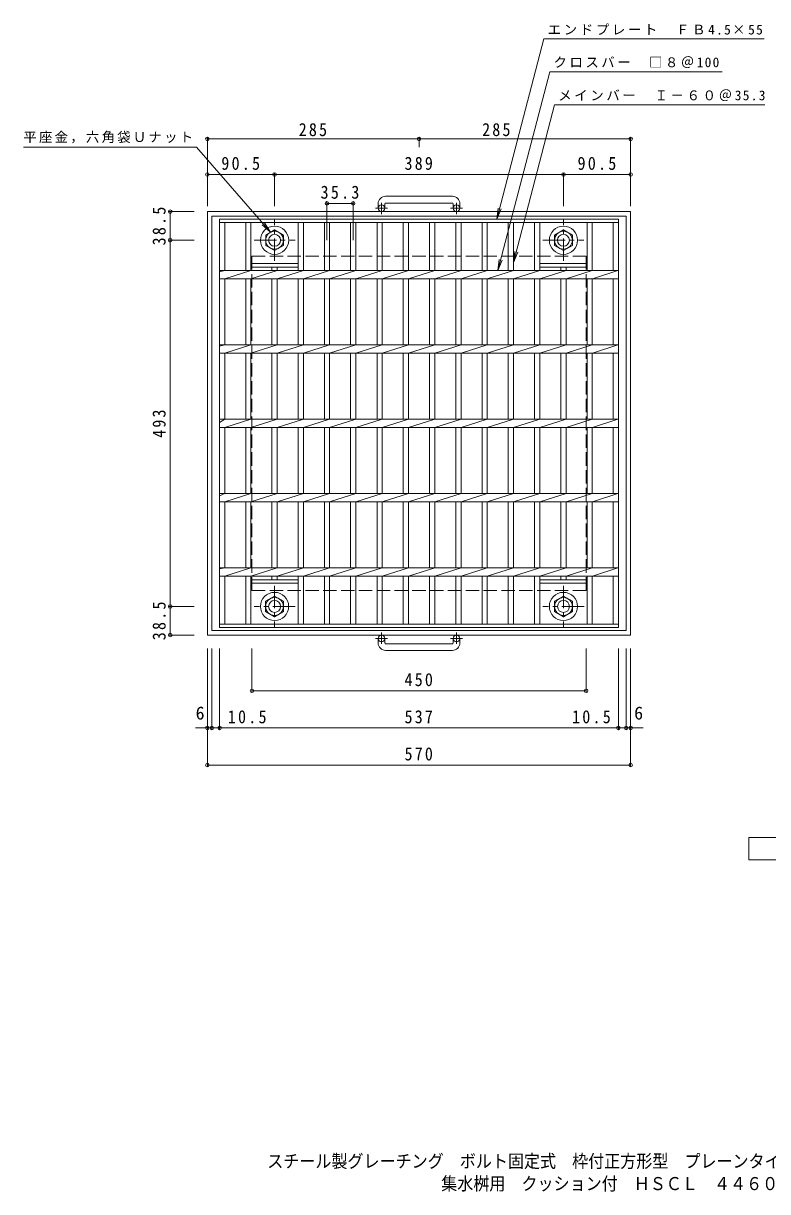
# Model space of a CAD drawing. Units: millimetres at full size, sheet at 1:6. Extents: x -841 to 1068, y -823 to 749.
# Drawn here: x -841 to 161, y -823 to 749 of the extents above; entities that cross this region are included whole.
import ezdxf
from ezdxf.enums import TextEntityAlignment as Align

# ---------------------------------------------------------------- set-up
doc = ezdxf.new("R2010")
doc.units = ezdxf.units.MM
doc.header["$LTSCALE"] = 6
doc.header["$PDMODE"] = 32
doc.header["$PDSIZE"] = 4.8
doc.linetypes.add('CHAIN1', pattern=[8, 5, -1, 1, -1])
doc.linetypes.add('DASHED3', pattern=[4, 3, -1])
for name, color, linetype, lineweight in [('E-1', 2, 'Continuous', 9), ('E-2', 3, 'Continuous', 9), ('E-4', 7, 'Continuous', 9), ('E-5', 7, 'Continuous', 9), ('F-4_F-4ﾚｲﾔ', 2, 'Continuous', 9)]:
    doc.layers.add(name, color=color, linetype=linetype, lineweight=lineweight)
doc.layers.add('F-5_F-5ﾚｲﾔ', color=2, linetype='Continuous')
doc.styles.add('ＭＳ ゴシック', font='')
doc.styles.get('ＭＳ ゴシック').set_extended_font_data('MS Gothic')

msp = doc.modelspace()

# ---------------------------------------------------------------- linework, layer by layer
at = {"layer": 'E-1', "color": 7}
msp.add_line((-308.243, 595.542), (-308.243, 582.512), dxfattribs=at)
at = {"layer": 'E-1'}
for p, q in [((-363.243, 506.545), (-363.243, 500.445)), ((-354.244, 506.545), (-354.244, 500.445)), ((-263.243, 516.545), (-353.243, 516.545)), ((-353.243, 507.545), (-263.243, 507.545)), ((-262.244, 506.545), (-262.244, 500.445)), ((-253.243, 506.545), (-253.243, 500.445)), ((-593.243, 495.945), (-593.243, -74.055)), ((-593.243, 495.945), (-23.243, 495.945)), ((-587.243, 489.945), (-587.243, -68.055)), ((-587.243, 489.945), (-29.244, 489.945)), ((-29.244, 489.945), (-29.244, -68.055)), ((-23.243, 495.945), (-23.243, -74.055)), ((-593.243, -74.055), (-23.243, -74.055)), ((-587.243, -68.055), (-29.244, -68.055)), ((-363.243, -84.656), (-363.243, -78.556)), ((-354.244, -84.656), (-354.244, -78.556)), ((-262.244, -84.656), (-262.244, -78.556)), ((-253.243, -84.656), (-253.243, -78.556)), ((-353.243, -85.656), (-263.243, -85.656)), ((-263.243, -94.656), (-353.243, -94.656))]:
    msp.add_line(p, q, dxfattribs=at)
at = {"layer": 'E-1', "linetype": 'CHAIN1'}
for p, q in [((-358.744, 492.337), (-358.744, 507.935)), ((-257.743, 492.337), (-257.743, 507.935)), ((-350.58, 500.445), (-366.988, 500.445)), ((-249.58, 500.445), (-265.987, 500.445)), ((-502.743, 429.809), (-502.743, 485.082)), ((-113.743, 429.809), (-113.743, 485.082)), ((-530.379, 457.445), (-475.106, 457.445)), ((-141.379, 457.445), (-86.106, 457.445)), ((-502.793, -7.919), (-502.793, -63.193)), ((-113.694, -7.919), (-113.694, -63.193)), ((-475.157, -35.556), (-530.43, -35.556)), ((-86.058, -35.556), (-141.331, -35.556)), ((-350.58, -78.556), (-366.988, -78.556)), ((-358.744, -70.449), (-358.744, -86.046)), ((-249.58, -78.556), (-265.987, -78.556)), ((-257.743, -70.449), (-257.743, -86.046))]:
    msp.add_line(p, q, dxfattribs=at)
at = {"layer": 'E-1', "linetype": 'DASHED3'}
for p, q in [((-533.243, 435.945), (-533.243, -14.056)), ((-533.243, 435.945), (-83.243, 435.945)), ((-83.243, 435.945), (-83.243, -14.056)), ((-533.243, -14.056), (-83.243, -14.056))]:
    msp.add_line(p, q, dxfattribs=at)
at = {"layer": 'E-1'}
for points in [[(-490.742, 464.373), (-490.742, 450.517), (-502.743, 443.588), (-514.742, 450.517), (-514.742, 464.373), (-502.743, 471.302)], [(-101.743, 464.373), (-101.743, 450.517), (-113.743, 443.588), (-125.743, 450.517), (-125.743, 464.373), (-113.743, 471.302)], [(-514.793, -42.484), (-514.793, -28.627), (-502.793, -21.699), (-490.793, -28.627), (-490.793, -42.484), (-502.793, -49.412)], [(-125.694, -42.484), (-125.694, -28.627), (-113.694, -21.699), (-101.694, -28.627), (-101.694, -42.484), (-113.694, -49.412)]]:
    msp.add_lwpolyline(points, close=True, dxfattribs=at)
for centre, radius in [((-358.744, 500.445), 4.5), ((-257.743, 500.445), 4.5), ((-502.743, 457.445), 19), ((-113.743, 457.445), 19), ((-502.743, 457.445), 12), ((-502.743, 457.445), 8), ((-113.743, 457.445), 12), ((-113.743, 457.445), 8), ((-502.793, -35.556), 19), ((-502.793, -35.556), 12), ((-502.793, -35.556), 8), ((-113.694, -35.556), 19), ((-113.694, -35.556), 12), ((-113.694, -35.556), 8), ((-358.744, -78.556), 4.5), ((-257.743, -78.556), 4.5)]:
    msp.add_circle(centre, radius, dxfattribs=at)
for centre, radius, start, end in [((-353.243, 506.545), 10, 90, 180), ((-353.243, 506.545), 1, 90, 180), ((-263.243, 506.545), 10, 0, 90), ((-263.243, 506.545), 1, 0, 90), ((-353.243, -84.656), 10, 180, 270), ((-353.243, -84.656), 1, 180, 270), ((-263.243, -84.656), 10, 270, 0), ((-263.243, -84.656), 1, 270, 0)]:
    msp.add_arc(centre, radius, start, end, dxfattribs=at)
at = {"layer": 'E-2'}
for p, q in [((-576.743, -64.055), (-576.743, 485.945)), ((-39.743, 485.945), (-576.743, 485.945)), ((-39.743, 481.445), (-576.743, 481.445)), ((-569.743, 416.594), (-569.743, 481.445)), ((-541.593, 416.594), (-541.593, 481.445)), ((-534.593, 416.594), (-534.593, 481.445)), ((-470.993, 416.594), (-470.993, 481.445)), ((-463.993, 416.594), (-463.993, 481.445)), ((-435.693, 416.594), (-435.693, 481.445)), ((-428.693, 416.594), (-428.693, 481.445)), ((-400.393, 416.594), (-400.393, 481.445)), ((-393.393, 416.594), (-393.393, 481.445)), ((-364.793, 416.594), (-364.793, 481.445)), ((-357.793, 416.594), (-357.793, 481.445)), ((-329.493, 416.594), (-329.493, 481.445)), ((-322.493, 416.594), (-322.493, 481.445)), ((-293.993, 416.594), (-293.993, 481.445)), ((-286.993, 416.594), (-286.993, 481.445)), ((-258.693, 416.594), (-258.693, 481.445)), ((-251.693, 416.594), (-251.693, 481.445)), ((-223.393, 416.594), (-223.393, 481.445)), ((-216.393, 416.594), (-216.393, 481.445)), ((-187.993, 416.594), (-187.993, 481.445)), ((-180.993, 416.594), (-180.993, 481.445)), ((-152.593, 416.594), (-152.593, 481.445)), ((-145.593, 416.594), (-145.593, 481.445)), ((-81.995, 416.594), (-81.995, 481.445)), ((-74.995, 416.594), (-74.995, 481.445)), ((-46.743, 416.594), (-46.743, 481.445)), ((-39.743, -64.055), (-39.743, 485.945)), ((-534.593, 425.945), (-470.993, 425.945)), ((-81.795, 425.945), (-145.593, 425.945)), ((-576.743, 414.913), (-569.743, 416.594)), ((-576.743, 416.594), (-39.743, 416.594)), ((-569.743, 405.295), (-534.593, 416.594)), ((-534.593, 421.405), (-470.993, 421.405)), ((-534.593, 405.295), (-499.293, 416.594)), ((-506.293, 416.594), (-506.293, 421.405)), ((-499.293, 416.594), (-499.293, 421.405)), ((-499.293, 405.295), (-463.993, 416.594)), ((-463.993, 405.295), (-428.693, 416.594)), ((-428.694, 405.295), (-393.394, 416.594)), ((-393.394, 405.295), (-357.794, 416.594)), ((-357.794, 405.295), (-322.494, 416.594)), ((-322.494, 405.295), (-286.994, 416.594)), ((-286.994, 405.295), (-251.694, 416.594)), ((-251.695, 405.295), (-216.395, 416.594)), ((-216.395, 405.295), (-180.995, 416.594)), ((-180.995, 405.295), (-145.595, 416.594)), ((-145.595, 405.295), (-110.295, 416.594)), ((-81.795, 421.405), (-145.593, 421.405)), ((-117.293, 416.594), (-117.293, 421.405)), ((-110.295, 405.295), (-74.995, 416.547)), ((-110.294, 416.594), (-110.294, 421.405)), ((-74.797, 405.295), (-40.443, 416.547)), ((-576.743, 405.295), (-39.743, 405.295)), ((-569.743, 316.594), (-569.743, 405.295)), ((-541.593, 316.594), (-541.593, 405.295)), ((-534.593, 316.594), (-534.593, 405.295)), ((-506.293, 316.594), (-506.293, 405.295)), ((-499.293, 316.594), (-499.293, 405.295)), ((-470.993, 316.594), (-470.993, 405.295)), ((-463.993, 316.594), (-463.993, 405.295)), ((-435.693, 316.594), (-435.693, 405.295)), ((-428.693, 316.594), (-428.693, 405.295)), ((-400.393, 316.594), (-400.393, 405.295)), ((-393.393, 316.594), (-393.393, 405.295)), ((-364.793, 316.594), (-364.793, 405.295)), ((-357.793, 316.594), (-357.793, 405.295)), ((-329.493, 316.594), (-329.493, 405.295)), ((-322.493, 316.594), (-322.493, 405.295)), ((-293.993, 316.594), (-293.993, 405.295)), ((-286.993, 316.594), (-286.993, 405.295)), ((-258.693, 316.594), (-258.693, 405.295)), ((-251.693, 316.594), (-251.693, 405.295)), ((-223.393, 316.594), (-223.393, 405.295)), ((-216.393, 316.594), (-216.393, 405.295)), ((-187.993, 316.594), (-187.993, 405.295)), ((-180.993, 316.594), (-180.993, 405.295)), ((-152.593, 316.594), (-152.593, 405.295)), ((-145.593, 316.594), (-145.593, 405.295)), ((-117.293, 316.594), (-117.293, 405.295)), ((-110.293, 316.594), (-110.293, 405.295)), ((-81.995, 316.594), (-81.995, 405.295)), ((-74.995, 316.594), (-74.995, 405.295)), ((-46.743, 316.594), (-46.743, 405.295)), ((-576.743, 314.913), (-569.743, 316.594)), ((-576.743, 316.594), (-39.743, 316.594)), ((-569.743, 305.295), (-534.593, 316.594)), ((-534.593, 305.295), (-499.293, 316.594)), ((-499.293, 305.295), (-463.993, 316.594)), ((-463.993, 305.295), (-428.693, 316.594)), ((-428.694, 305.295), (-393.394, 316.594)), ((-393.394, 305.295), (-357.794, 316.594)), ((-357.794, 305.295), (-322.494, 316.594)), ((-322.494, 305.295), (-286.994, 316.594)), ((-286.994, 305.295), (-251.694, 316.594)), ((-251.695, 305.295), (-216.395, 316.594)), ((-216.395, 305.295), (-180.995, 316.594)), ((-180.995, 305.295), (-145.595, 316.594)), ((-145.595, 305.295), (-110.295, 316.594)), ((-110.295, 305.295), (-74.995, 316.547)), ((-74.797, 305.295), (-40.443, 316.547)), ((-576.743, 305.295), (-39.743, 305.295)), ((-569.743, 216.595), (-569.743, 305.295)), ((-541.593, 216.595), (-541.593, 305.295)), ((-534.593, 216.595), (-534.593, 305.295)), ((-506.293, 216.595), (-506.293, 305.295)), ((-499.293, 216.595), (-499.293, 305.295)), ((-470.993, 216.595), (-470.993, 305.295)), ((-463.993, 216.595), (-463.993, 305.295)), ((-435.693, 216.595), (-435.693, 305.295)), ((-428.693, 216.595), (-428.693, 305.295)), ((-400.393, 216.595), (-400.393, 305.295)), ((-393.393, 216.595), (-393.393, 305.295)), ((-364.793, 216.595), (-364.793, 305.295)), ((-357.793, 216.595), (-357.793, 305.295)), ((-329.493, 216.595), (-329.493, 305.295)), ((-322.493, 216.595), (-322.493, 305.295)), ((-293.993, 216.595), (-293.993, 305.295)), ((-286.993, 216.595), (-286.993, 305.295)), ((-258.693, 216.595), (-258.693, 305.295)), ((-251.693, 216.595), (-251.693, 305.295)), ((-223.393, 216.595), (-223.393, 305.295)), ((-216.393, 216.595), (-216.393, 305.295)), ((-187.993, 216.595), (-187.993, 305.295)), ((-180.993, 216.595), (-180.993, 305.295)), ((-152.593, 216.595), (-152.593, 305.295)), ((-145.593, 216.595), (-145.593, 305.295)), ((-117.293, 216.595), (-117.293, 305.295)), ((-110.293, 216.595), (-110.293, 305.295)), ((-81.995, 216.595), (-81.995, 305.295)), ((-74.995, 216.595), (-74.995, 305.295)), ((-46.743, 216.595), (-46.743, 305.295)), ((-576.743, 212.093), (-569.743, 216.595)), ((-576.743, 216.595), (-39.743, 216.595)), ((-576.743, 205.295), (-39.743, 205.295)), ((-569.743, 205.296), (-534.593, 216.595)), ((-569.743, 116.595), (-569.743, 205.295)), ((-541.593, 116.595), (-541.593, 205.295)), ((-534.593, 205.296), (-499.293, 216.595)), ((-534.593, 116.595), (-534.593, 205.295)), ((-506.293, 116.595), (-506.293, 205.295)), ((-499.293, 205.296), (-463.993, 216.595)), ((-499.293, 116.595), (-499.293, 205.295)), ((-470.993, 116.595), (-470.993, 205.295)), ((-463.993, 205.296), (-428.693, 216.595)), ((-463.993, 116.595), (-463.993, 205.295)), ((-435.693, 116.595), (-435.693, 205.295)), ((-428.694, 205.296), (-393.394, 216.595)), ((-428.693, 116.595), (-428.693, 205.295)), ((-400.393, 116.595), (-400.393, 205.295)), ((-393.394, 205.296), (-357.794, 216.595)), ((-393.393, 116.595), (-393.393, 205.295)), ((-364.793, 116.595), (-364.793, 205.295)), ((-357.794, 205.296), (-322.494, 216.595)), ((-357.793, 116.595), (-357.793, 205.295)), ((-329.493, 116.595), (-329.493, 205.295)), ((-322.494, 205.296), (-286.994, 216.595)), ((-322.493, 116.595), (-322.493, 205.295)), ((-293.993, 116.595), (-293.993, 205.295)), ((-286.994, 205.296), (-251.694, 216.595)), ((-286.993, 116.595), (-286.993, 205.295)), ((-258.693, 116.595), (-258.693, 205.295)), ((-251.695, 205.296), (-216.395, 216.595)), ((-251.693, 116.595), (-251.693, 205.295)), ((-223.393, 116.595), (-223.393, 205.295)), ((-216.395, 205.296), (-180.995, 216.595)), ((-216.393, 116.595), (-216.393, 205.295)), ((-187.993, 116.595), (-187.993, 205.295)), ((-180.995, 205.296), (-145.595, 216.595)), ((-180.993, 116.595), (-180.993, 205.295)), ((-152.593, 116.595), (-152.593, 205.295)), ((-145.595, 205.296), (-110.295, 216.595)), ((-145.593, 116.595), (-145.593, 205.295)), ((-117.293, 116.595), (-117.293, 205.295)), ((-110.295, 205.296), (-74.995, 216.547)), ((-110.293, 116.595), (-110.293, 205.295)), ((-81.995, 116.595), (-81.995, 205.295)), ((-74.995, 116.595), (-74.995, 205.295)), ((-74.797, 205.296), (-40.443, 216.547)), ((-46.743, 116.595), (-46.743, 205.295)), ((-576.743, 113.503), (-569.743, 116.595)), ((-576.743, 116.595), (-39.743, 116.595)), ((-569.743, 105.296), (-534.593, 116.595)), ((-534.593, 105.296), (-499.293, 116.595)), ((-499.293, 105.296), (-463.993, 116.595)), ((-463.993, 105.296), (-428.693, 116.595)), ((-428.694, 105.296), (-393.394, 116.595)), ((-393.394, 105.296), (-357.794, 116.595)), ((-357.794, 105.296), (-322.494, 116.595)), ((-322.494, 105.296), (-286.994, 116.595)), ((-286.994, 105.296), (-251.694, 116.595)), ((-251.695, 105.296), (-216.395, 116.595)), ((-216.395, 105.296), (-180.995, 116.595)), ((-180.995, 105.296), (-145.595, 116.595)), ((-145.595, 105.296), (-110.295, 116.595)), ((-110.295, 105.296), (-74.995, 116.547)), ((-74.797, 105.296), (-40.443, 116.547)), ((-576.743, 105.295), (-39.743, 105.295)), ((-569.743, 16.595), (-569.743, 105.295)), ((-541.593, 16.595), (-541.593, 105.295)), ((-534.593, 16.595), (-534.593, 105.295)), ((-506.293, 16.595), (-506.293, 105.295)), ((-499.293, 16.595), (-499.293, 105.295)), ((-470.993, 16.595), (-470.993, 105.295)), ((-463.993, 16.595), (-463.993, 105.295)), ((-435.693, 16.595), (-435.693, 105.295)), ((-428.693, 16.595), (-428.693, 105.295)), ((-400.393, 16.595), (-400.393, 105.295)), ((-393.393, 16.595), (-393.393, 105.295)), ((-364.793, 16.595), (-364.793, 105.295)), ((-357.793, 16.595), (-357.793, 105.295)), ((-329.493, 16.595), (-329.493, 105.295)), ((-322.493, 16.595), (-322.493, 105.295)), ((-293.993, 16.595), (-293.993, 105.295)), ((-286.993, 16.595), (-286.993, 105.295)), ((-258.693, 16.595), (-258.693, 105.295)), ((-251.693, 16.595), (-251.693, 105.295)), ((-223.393, 16.595), (-223.393, 105.295)), ((-216.393, 16.595), (-216.393, 105.295)), ((-187.993, 16.595), (-187.993, 105.295)), ((-180.993, 16.595), (-180.993, 105.295)), ((-152.593, 16.595), (-152.593, 105.295)), ((-145.593, 16.595), (-145.593, 105.295)), ((-117.293, 16.595), (-117.293, 105.295)), ((-110.293, 16.595), (-110.293, 105.295)), ((-81.995, 16.595), (-81.995, 105.295)), ((-74.995, 16.595), (-74.995, 105.295)), ((-46.743, 16.595), (-46.743, 105.295)), ((-576.743, 14.913), (-569.743, 16.595)), ((-576.743, 16.595), (-39.743, 16.595)), ((-569.743, 5.296), (-534.593, 16.595)), ((-534.593, 5.296), (-499.293, 16.595)), ((-499.293, 5.296), (-463.993, 16.595)), ((-463.993, 5.296), (-428.693, 16.595)), ((-428.694, 5.296), (-393.394, 16.595)), ((-393.394, 5.296), (-357.794, 16.595)), ((-357.794, 5.296), (-322.494, 16.595)), ((-322.494, 5.296), (-286.994, 16.595)), ((-286.994, 5.296), (-251.694, 16.595)), ((-251.695, 5.296), (-216.395, 16.595)), ((-216.395, 5.296), (-180.995, 16.595)), ((-180.995, 5.296), (-145.595, 16.595)), ((-145.595, 5.296), (-110.295, 16.595)), ((-110.295, 5.296), (-74.995, 16.547)), ((-74.797, 5.296), (-40.443, 16.547)), ((-576.743, 5.295), (-39.743, 5.295)), ((-569.743, -59.556), (-569.743, 5.295)), ((-541.593, -59.556), (-541.593, 5.295)), ((-534.593, -59.556), (-534.593, 5.295)), ((-470.993, 0.485), (-534.593, 0.485)), ((-506.293, 5.295), (-506.293, 0.485)), ((-499.293, 5.295), (-499.293, 0.485)), ((-470.993, -59.556), (-470.993, 5.295)), ((-463.993, -59.556), (-463.993, 5.295)), ((-435.693, -59.556), (-435.693, 5.295)), ((-428.693, -59.556), (-428.693, 5.295)), ((-400.393, -59.556), (-400.393, 5.295)), ((-393.393, -59.556), (-393.393, 5.295)), ((-364.793, -59.556), (-364.793, 5.295)), ((-357.793, -59.556), (-357.793, 5.295)), ((-329.493, -59.556), (-329.493, 5.295)), ((-322.493, -59.556), (-322.493, 5.295)), ((-293.993, -59.556), (-293.993, 5.295)), ((-286.993, -59.556), (-286.993, 5.295)), ((-258.693, -59.556), (-258.693, 5.295)), ((-251.693, -59.556), (-251.693, 5.295)), ((-223.393, -59.556), (-223.393, 5.295)), ((-216.393, -59.556), (-216.393, 5.295)), ((-187.993, -59.556), (-187.993, 5.295)), ((-180.993, -59.556), (-180.993, 5.295)), ((-152.593, -59.556), (-152.593, 5.295)), ((-145.593, -59.556), (-145.593, 5.295)), ((-81.795, 0.485), (-145.593, 0.485)), ((-117.293, 5.295), (-117.293, 0.485)), ((-110.294, 5.295), (-110.294, 0.485)), ((-81.995, -59.556), (-81.995, 5.295)), ((-74.995, -59.556), (-74.995, 5.295)), ((-46.743, -59.556), (-46.743, 5.295)), ((-470.993, -4.055), (-534.593, -4.055)), ((-81.795, -4.055), (-145.593, -4.055)), ((-39.743, -59.556), (-576.743, -59.556)), ((-39.743, -64.055), (-576.743, -64.055))]:
    msp.add_line(p, q, dxfattribs=at)
at = {"layer": 'E-4'}
for p, q in [((-593.243, 595.542), (-593.243, 507.945)), ((-593.243, 593.742), (-308.243, 593.742)), ((-308.243, 593.742), (-23.243, 593.742)), ((-23.243, 595.542), (-23.243, 507.945)), ((-593.243, 547.745), (-593.243, 503.082)), ((-502.743, 547.745), (-502.743, 503.082)), ((-113.743, 547.745), (-113.743, 503.082)), ((-113.743, 545.945), (-23.243, 545.945)), ((-23.243, 547.745), (-23.243, 503.082)), ((-432.193, 508.866), (-432.193, 457.47)), ((-432.193, 507.066), (-396.893, 507.066)), ((-396.893, 508.866), (-396.893, 457.47)), ((-645.043, 495.945), (-611.243, 495.945)), ((-643.243, 457.445), (-643.243, 495.945)), ((-645.043, 457.445), (-611.243, 457.445)), ((-643.243, -35.556), (-643.243, 457.445)), ((-645.043, -35.556), (-611.243, -35.556)), ((-643.243, -74.056), (-643.243, -35.556)), ((-645.043, -74.056), (-611.243, -74.056)), ((-593.243, -250.856), (-593.243, -92.056)), ((-587.243, -200.856), (-587.243, -92.056)), ((-576.743, -200.856), (-576.743, -92.056)), ((-533.243, -150.856), (-533.243, -92.056)), ((-83.243, -150.856), (-83.243, -92.056)), ((-39.743, -200.856), (-39.743, -92.056)), ((-29.243, -200.856), (-29.243, -92.056)), ((-23.243, -250.856), (-23.243, -92.056)), ((-533.243, -149.056), (-83.243, -149.056)), ((-609.027, -199.056), (-587.243, -199.056)), ((-587.243, -199.056), (-576.743, -199.056)), ((-576.743, -199.056), (-39.743, -199.056)), ((-39.743, -199.056), (-29.243, -199.056)), ((-29.243, -199.056), (-6.491, -199.056)), ((-593.243, -249.056), (-23.243, -249.056))]:
    msp.add_line(p, q, dxfattribs=at)
msp.add_lwpolyline([(-593.243, 545.945), (-502.743, 545.945), (-113.743, 545.945)], dxfattribs=at)
for p in [(-593.243, 593.742), (-308.243, 593.742), (-23.243, 593.742), (-593.243, 545.945), (-502.743, 545.945), (-113.743, 545.945), (-23.243, 545.945), (-432.193, 507.066), (-396.893, 507.066), (-643.243, 495.945), (-643.243, 457.445), (-643.243, -35.556), (-643.243, -74.056), (-533.243, -149.056), (-83.243, -149.056), (-593.243, -199.056), (-587.243, -199.056), (-576.743, -199.056), (-39.743, -199.056), (-29.243, -199.056), (-23.243, -199.056), (-593.243, -249.056), (-23.243, -249.056)]:
    msp.add_point(p, dxfattribs=at)
at = {"layer": 'E-5'}
for p, q in [((-203.427, 485.945), (-139.959, 728.627)), ((-139.959, 728.627), (156.766, 728.627)), ((-202.193, 416.594), (-132.066, 684.127)), ((99.865, 684.127), (-132.066, 684.127)), ((-180.993, 427.614), (-125.743, 639.627)), ((-125.743, 639.627), (157.398, 639.627)), ((-608.044, 582.819), (-841.044, 582.819)), ((-508.015, 468.257), (-608.044, 582.819)), ((-203.427, 485.945), (-201.469, 500.817)), ((-203.427, 485.945), (-197.687, 499.803)), ((-508.015, 468.257), (-519.271, 478.172)), ((-508.015, 468.257), (-516.322, 480.747)), ((-180.993, 427.614), (-179.035, 442.485)), ((-180.993, 427.614), (-175.253, 441.472)), ((-202.193, 416.594), (-200.235, 431.466)), ((-202.193, 416.594), (-196.453, 430.453))]:
    msp.add_line(p, q, dxfattribs=at)
at = {"layer": 'F-4_F-4ﾚｲﾔ'}
msp.add_lwpolyline([(135.943, -376.445), (135.943, -346.444), (270.943, -346.444), (270.943, -376.445)], close=True, dxfattribs=at)

# ---------------------------------------------------------------- texts
at = {"layer": 'E-4', "color": 2, "style": 'ＭＳ ゴシック'}
for p in [(-609.027, -193.056), (-18.491, -193.056)]:
    msp.add_text('6', height=17.6, dxfattribs=at).set_placement(p, align=Align.BOTTOM_LEFT)
at = {"layer": 'E-4', "color": 2, "char_height": 17.6, "attachment_point": 7, "style": 'ＭＳ ゴシック'}
for s, insert in [('\\T1.27;\\W0.9;285', (-470.243, 597.342)), ('\\T1.27;\\W0.9;285', (-223.26, 597.342)), ('\\T1.28;\\W0.9;90.5', (-574.48, 551.945)), ('\\T1.27;\\W0.9;389', (-327.743, 551.945)), ('\\T1.28;\\W0.9;90.5', (-94.743, 551.945)), ('\\T1.28;\\W0.9;35.3', (-440.793, 513.066)), ('\\T1.27;\\W0.9;450', (-327.743, -143.056)), ('\\T1.28;\\W0.9;10.5', (-565.743, -193.056)), ('\\T1.27;\\W0.9;537', (-327.743, -193.056)), ('\\T1.28;\\W0.9;10.5', (-102.205, -193.056)), ('\\T1.27;\\W0.9;570', (-327.743, -243.056))]:
    msp.add_mtext(s, dxfattribs=dict(at, insert=insert))
at = {"layer": 'E-4', "color": 2, "char_height": 17.6, "attachment_point": 7, "rotation": 90, "style": 'ＭＳ ゴシック'}
for s, insert in [('\\T1.28;\\W0.9;38.5', (-649.243, 450.445)), ('\\T1.27;\\W0.9;493', (-649.243, 191.445)), ('\\T1.28;\\W0.9;38.5', (-649.243, -81.056))]:
    msp.add_mtext(s, dxfattribs=dict(at, insert=insert))
at = {"layer": 'E-5', "char_height": 13.2, "attachment_point": 7, "style": 'ＭＳ ゴシック'}
for s, insert in [('\\T1.2;エンドプレート\u3000ＦＢ4.5×55', (-134.959, 733.627)), ('\\T1.19;クロスバー\u3000□８＠100', (-127.066, 689.127)), ('\\T1.2;メインバー\u3000Ｉ－６０＠35.3', (-120.743, 644.627)), ('\\T1.17;平座金，六角袋Ｕナット', (-841.044, 587.819))]:
    msp.add_mtext(s, dxfattribs=dict(at, insert=insert))
at = {"layer": 'F-5_F-5ﾚｲﾔ', "style": 'ＭＳ ゴシック', "width": 0.9}
for s, p in [('スチール製グレーチング\u3000ボルト固定式\u3000枠付正方形型\u3000プレーンタイプ', (-512.598, -796.274)), ('集水桝用\u3000クッション付\u3000ＨＳＣＬ\u3000４４６０Ａ－ｂ', (-278.309, -826.488))]:
    msp.add_text(s, height=17.6, dxfattribs=at).set_placement(p, align=Align.BOTTOM_LEFT)

doc.saveas('drawing.dxf')
